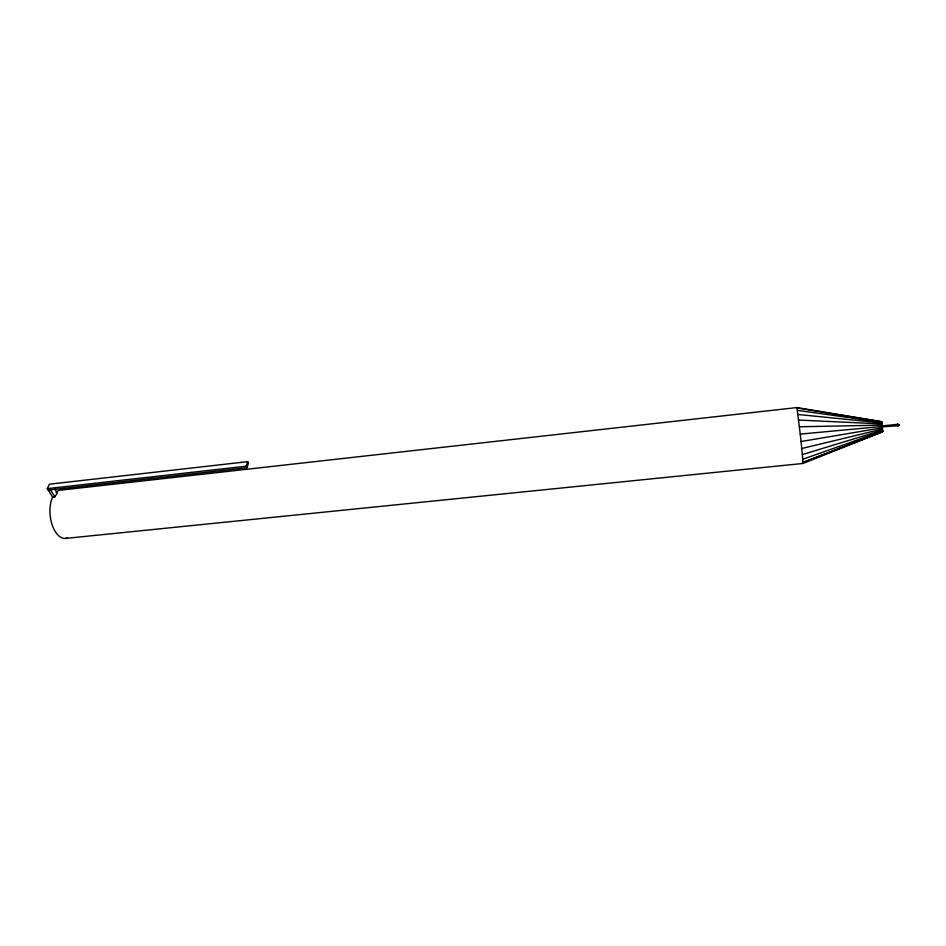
<?xml version="1.0" encoding="UTF-8"?>
<svg xmlns="http://www.w3.org/2000/svg" width="946" height="946" viewBox="0 0 946 946"><rect width="100%" height="100%" fill="white"/><g stroke="black" fill="none" stroke-linecap="round" stroke-linejoin="round"><path stroke-width="1.42" d="M56.003 492.275A24.289 13.008 84 0 1 61.384 490.063L796.934 407.56L881.518 421.668L881.483 424.423M65.286 538.44L803 463.457L882.642 431.731L881.518 421.668M48.199 490.087L246.953 467.726L248.42 463.173L247.698 461.636L49.417 484.198L47.3 488.644L52.609 497.111A24.289 13.008 84 0 0 52.456 525.716A24.289 13.008 84 0 0 67.521 537.955M246.953 467.726L246.22 466.201L247.698 461.636M897.577 424.293L897.754 425.735L898.7 424.92L897.577 424.293L881.991 425.96M52.609 497.111L54.868 496.863L57.316 492.996L54.608 488.644M882.145 426.847L897.742 425.771L898.7 424.92L897.553 424.411L898.7 424.92C897.411 427.698 897.021 422.625 898.7 424.92L897.719 425.759L898.7 424.92L897.588 424.305M897.671 425.582L898.7 424.92L897.648 424.482M897.766 425.523L898.7 424.92L897.553 424.541M897.648 425.44L898.7 424.92L897.671 424.624M897.754 425.369L898.7 424.92L897.565 424.695M805.554 461.636L882.642 431.731M802.811 462.7L803 463.457L802.988 462.298L882.713 431.494M874.116 434.179L881.01 431.683M802.988 462.298L802.764 459.283L882.748 430.927M897.577 424.884L898.7 424.92L897.695 424.801M802.764 459.283L802.338 454.588L882.736 430.075M802.338 454.588L801.759 448.534L882.677 428.987M801.759 448.534L801.037 441.534L882.571 427.746M897.6 425.073L898.7 424.92M47.3 488.644L246.22 466.201M796.934 407.56L800.245 434.108L882.441 426.421M799.429 426.776L882.275 425.121M798.661 420.071L882.11 423.938M797.986 414.466L881.932 422.933M797.443 410.363L881.767 422.188M845.038 416.346L847.947 416.796M850.856 417.233L853.777 417.683M856.686 418.132L859.595 418.57M862.516 419.019L865.424 419.468M868.333 419.906L881.447 421.916M797.088 408.01L881.625 421.762M50.481 489.827L54.868 496.863M882.523 431.624L882.228 430.442M800.245 434.108L801.037 441.534"/></g></svg>
